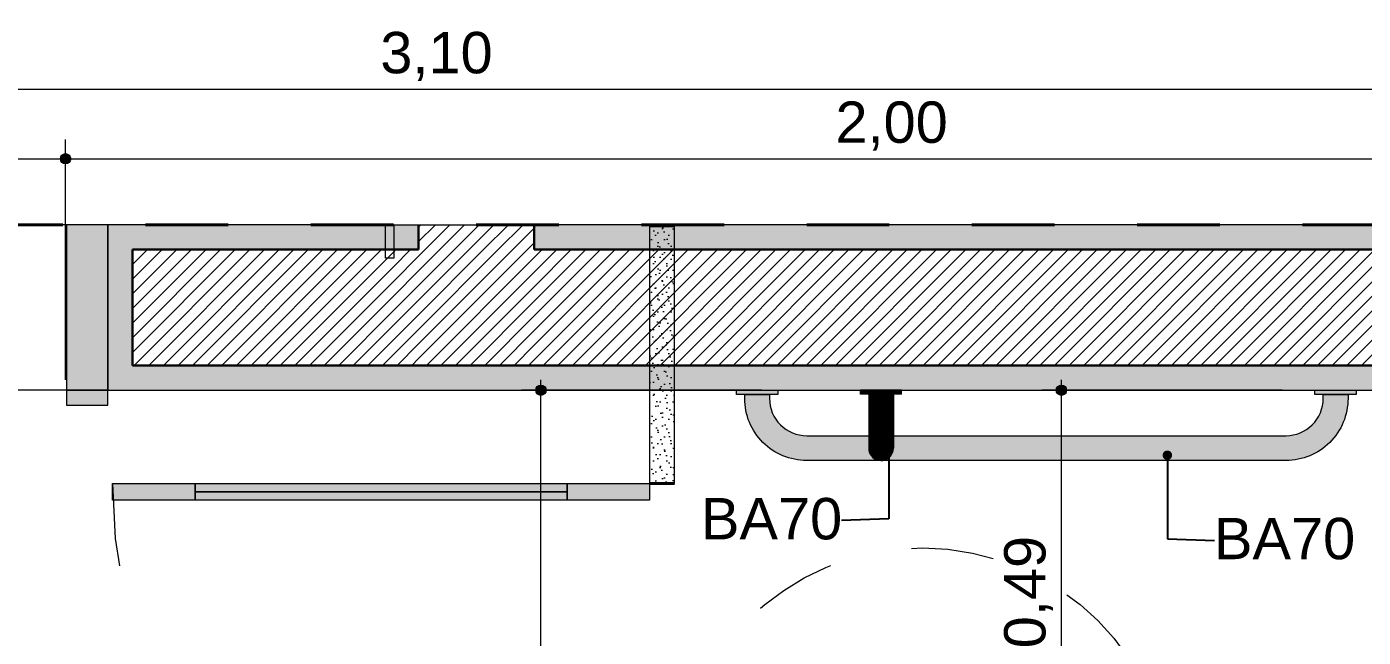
# Model space of a CAD drawing. Header units: metres. Extents: x -1.9 to 95.3, y -2.2 to 2.5.
# Drawn here: x 23.55 to 25.167, y 1.726 to 2.465 of the extents above; entities that cross this region are included whole.
import ezdxf

# ---------------------------------------------------------------- set-up
doc = ezdxf.new("R2010")
doc.units = ezdxf.units.M
doc.header["$MEASUREMENT"] = 0
doc.linetypes.add('Dashed', pattern=[0.035, 0.0225, -0.0125])
doc.linetypes.add('Hidden Line (2)', pattern=[0.097806, 0.070556, -0.02725])
for name, color, linetype, lineweight in [('0_Caneta_No__1', 7, 'Continuous', 40), ('NOTAS-DETALHAMENTO.EXEC_Caneta_No__1', 7, 'Continuous', 40), ('NOTAS-DETALHAMENTO.EXEC_Caneta_No__241', 7, 'Continuous', 13), ('PAREDE CONSTRUIR_Caneta_No__10', 7, 'Continuous', 5), ('PAREDE CONSTRUIR_Caneta_No__241', 7, 'Continuous', 13), ('PAREDE CONSTRUIR_Caneta_No__255', 255, 'Continuous', 0), ('PAREDE CONSTRUIR_Caneta_No__3', 7, 'Continuous', 30), ('PAREDE CONSTRUIR_Caneta_No__91', 255, 'Continuous', 0), ('PAREDE CONSTRUIR_Caneta_No__98', 7, 'Continuous', 0), ('PAREDE.ARQ_Caneta_No__1', 7, 'Continuous', 40), ('PAREDE.ARQ_Caneta_No__241', 7, 'Continuous', 13), ('PAREDE.ARQ_Caneta_No__255', 255, 'Continuous', 0)]:
    doc.layers.add(name, color=color, linetype=linetype, lineweight=lineweight)
for name, color, linetype, lineweight, true_color in [('0_Caneta_No__167', 7, 'Continuous', 0, 0x0035d5), ('0_Caneta_No__25', 7, 'Continuous', 13, 0x982312), ('LOUCAS-METAIS.ARQ_Caneta_No__18', 7, 'Continuous', 0, 0xdfdfdf), ('LOUCAS-METAIS.ARQ_Caneta_No__96', 7, 'Continuous', 0, 0xb6b6b6), ('PAREDE CONSTRUIR_Caneta_No__9', 7, 'Continuous', 9, 0x020202), ('PAREDE CONSTRUIR_Caneta_No__97', 7, 'Continuous', 13, 0x6b6b6b), ('PAREDE.ARQ_Caneta_No__9', 7, 'Continuous', 9, 0x020202), ('PAREDE.ARQ_Caneta_No__97', 7, 'Continuous', 13, 0x6b6b6b)]:
    doc.layers.add(name, color=color, linetype=linetype, lineweight=lineweight, true_color=true_color)
doc.styles.add('GENERATED_STYLE_1', font='arial.ttf')
doc.dimstyles.new('GENERATED_STYLE__1', dxfattribs={"dimtxt": 0.05, "dimasz": 0.02375, "dimexe": 0.18, "dimexo": 0.267183, "dimgap": 0, "dimtad": 1, "dimtih": 1, "dimtoh": 1, "dimzin": 0, "dimdsep": 46, "dimtxsty": 'GENERATED_STYLE_1', "dimblk": 'ARROWHEAD_11', "dimblk1": 'ARROWHEAD_11', "dimblk2": 'ARROWHEAD_11', "dimcen": 0.09, "dimclrd": 256, "dimclre": 256, "dimclrt": 256, "dimadec": 0, "dimazin": 0, "dimtfac": 1, "dimtdec": 4, "dimtmove": 0, "dimatfit": 3, "dimfxl": 0, "dimtolj": 1, "dimtzin": 0, "dimarcsym": 0})
doc.dimstyles.new('GENERATED_STYLE__2', dxfattribs={"dimtxt": 0.05, "dimasz": 0.02375, "dimexe": 0.18, "dimexo": 0.267183, "dimgap": 0, "dimtad": 1, "dimzin": 0, "dimdsep": 46, "dimtxsty": 'GENERATED_STYLE_1', "dimblk": 'ARROWHEAD_11', "dimblk1": 'ARROWHEAD_11', "dimblk2": 'ARROWHEAD_11', "dimcen": 0.09, "dimclrd": 256, "dimclre": 256, "dimclrt": 256, "dimadec": 0, "dimazin": 0, "dimtfac": 1, "dimtdec": 4, "dimtmove": 0, "dimatfit": 3, "dimfxl": 0, "dimtolj": 1, "dimtzin": 0, "dimarcsym": 0})
doc.dimstyles.new('GENERATED_STYLE__3', dxfattribs={"dimtxt": 0.05, "dimasz": 0.02375, "dimexe": 0.18, "dimexo": 0.267183, "dimgap": 0, "dimtad": 1, "dimzin": 0, "dimdsep": 46, "dimtxsty": 'GENERATED_STYLE_1', "dimblk": 'ARROWHEAD_11', "dimblk1": 'ARROWHEAD_11', "dimblk2": 'ARROWHEAD_11', "dimcen": 0.09, "dimclrd": 256, "dimclre": 256, "dimclrt": 256, "dimadec": 0, "dimazin": 0, "dimtfac": 1, "dimtdec": 4, "dimtmove": 0, "dimatfit": 3, "dimfxl": 0, "dimtolj": 1, "dimtzin": 0, "dimarcsym": 0})
doc.dimstyles.new('GENERATED_STYLE__6', dxfattribs={"dimtxt": 0.18, "dimasz": 0.0228, "dimexe": 0.18, "dimexo": 0.0625, "dimgap": 0, "dimtad": 0, "dimtih": 1, "dimtoh": 1, "dimdec": 4, "dimzin": 0, "dimdsep": 46, "dimcen": 0.09, "dimadec": 0, "dimazin": 0, "dimtfac": 1, "dimtdec": 4, "dimtmove": 0, "dimatfit": 3, "dimldrblk": 'ARROWHEAD_11', "dimfxl": 0, "dimtolj": 1, "dimtzin": 0, "dimarcsym": 0})
pattern_1 = [(45, (24.064489, 7e-15), (-0.008838835, 0.008838835), [])]

# ---------------------------------------------------------------- blocks, each defined once
blk = doc.blocks.new('*D78', base_point=(24.0645, 0))
at = {"layer": '0_Caneta_No__167', "linetype": 'Continuous', "lineweight": 0, "true_color": 0x0035d5}
for points in [[(24.7956, 2.025), (24.7961, 2.0226), (24.7975, 2.0206), (24.7995, 2.0192), (24.8019, 2.0188), (24.8043, 2.0192), (24.8063, 2.0206), (24.8076, 2.0226), (24.8081, 2.025), (24.8076, 2.0274), (24.8063, 2.0294), (24.8043, 2.0308), (24.8019, 2.0313), (24.7995, 2.0308), (24.7975, 2.0294), (24.7961, 2.0274)], [(24.7956, 1.5342), (24.7961, 1.5318), (24.7975, 1.5298), (24.7995, 1.5284), (24.8019, 1.5279), (24.8043, 1.5284), (24.8063, 1.5298), (24.8076, 1.5318), (24.8081, 1.5342), (24.8076, 1.5366), (24.8063, 1.5386), (24.8043, 1.54), (24.8019, 1.5404), (24.7995, 1.54), (24.7975, 1.5386), (24.7961, 1.5366)]]:
    blk.add_hatch(color=162, dxfattribs=at).paths.add_polyline_path(points)
at = {"layer": '0_Caneta_No__167', "color": 162, "linetype": 'Continuous', "lineweight": 0, "true_color": 0x0035d5}
for p, q in [((24.7956, 2.025), (24.7784, 2.025)), ((24.8019, 2.0313), (24.8019, 2.0375)), ((25.0691, 2.025), (24.8081, 2.025)), ((24.8019, 1.5404), (24.8019, 2.0188)), ((24.7956, 1.5342), (24.5347, 1.5342)), ((24.8253, 1.5342), (24.8081, 1.5342))]:
    blk.add_line(p, q, dxfattribs=at)
for centre in [(24.8019, 2.025), (24.8019, 1.5342)]:
    blk.add_circle(centre, 0.00625, dxfattribs=at)
at = {"layer": '0_Caneta_No__167', "color": 162, "lineweight": 0, "true_color": 0x0035d5, "insert": (24.7919, 1.7129), "char_height": 0.05, "attachment_point": 7, "rotation": 90, "style": 'GENERATED_STYLE_1'}
blk.add_mtext('\\A1;{\\pql;\\fArial|b0|i0|c0|p0;\\W1.000000;0,49}', dxfattribs=at)
blk = doc.blocks.new('ARROWHEAD_11')
at = {"color": 0, "linetype": 'Continuous', "lineweight": 0}
blk.add_line((0, 0), (-1, 0), dxfattribs=at)
at = {"color": 0, "linetype": 'Continuous', "lineweight": 0, "const_width": 0.25, "flags": 128}
blk.add_lwpolyline([(-0.125, 0, 1), (0.125, 0, 1)], format="xyb", close=True, dxfattribs=at)
blk = doc.blocks.new('*D85', base_point=(24.0645, 0))
at = {"layer": '0_Caneta_No__25', "linetype": 'Continuous', "lineweight": 13, "true_color": 0x982312}
for points in [[(22.5406, 2.3049), (22.5411, 2.3025), (22.5425, 2.3005), (22.5445, 2.2991), (22.5469, 2.2987), (22.5493, 2.2991), (22.5513, 2.3005), (22.5527, 2.3025), (22.5531, 2.3049), (22.5527, 2.3073), (22.5513, 2.3093), (22.5493, 2.3107), (22.5469, 2.3112), (22.5445, 2.3107), (22.5425, 2.3093), (22.5411, 2.3073)], [(23.5906, 2.3049), (23.5911, 2.3025), (23.5925, 2.3005), (23.5945, 2.2991), (23.5969, 2.2987), (23.5993, 2.2991), (23.6013, 2.3005), (23.6027, 2.3025), (23.6031, 2.3049), (23.6027, 2.3073), (23.6013, 2.3093), (23.5993, 2.3107), (23.5969, 2.3112), (23.5945, 2.3107), (23.5925, 2.3093), (23.5911, 2.3073)]]:
    blk.add_hatch(color=24, dxfattribs=at).paths.add_polyline_path(points)
at = {"layer": '0_Caneta_No__25', "color": 24, "linetype": 'Continuous', "lineweight": 13, "true_color": 0x982312}
for p, q in [((22.5469, 2.3112), (22.5469, 2.3284)), ((23.5969, 2.3112), (23.5969, 2.3284)), ((22.5469, 2.0377), (22.5469, 2.2987)), ((22.5531, 2.3049), (23.5906, 2.3049)), ((23.5969, 2.0377), (23.5969, 2.2987))]:
    blk.add_line(p, q, dxfattribs=at)
for centre in [(22.5469, 2.3049), (23.5969, 2.3049)]:
    blk.add_circle(centre, 0.00625, dxfattribs=at)
at = {"layer": '0_Caneta_No__25', "color": 24, "lineweight": 13, "true_color": 0x982312, "insert": (23.0051, 2.3149), "char_height": 0.05, "attachment_point": 7, "style": 'GENERATED_STYLE_1'}
blk.add_mtext('\\A1;{\\pql;\\fArial|b0|i0|c0|p0;\\W1.000000;1,05}', dxfattribs=at)
blk = doc.blocks.new('*D86', base_point=(24.0645, 0))
at = {"layer": '0_Caneta_No__25', "linetype": 'Continuous', "lineweight": 13, "true_color": 0x982312}
for points in [[(23.5906, 2.3049), (23.5911, 2.3025), (23.5925, 2.3005), (23.5945, 2.2991), (23.5969, 2.2987), (23.5993, 2.2991), (23.6013, 2.3005), (23.6027, 2.3025), (23.6031, 2.3049), (23.6027, 2.3073), (23.6013, 2.3093), (23.5993, 2.3107), (23.5969, 2.3112), (23.5945, 2.3107), (23.5925, 2.3093), (23.5911, 2.3073)], [(25.5874, 2.3049), (25.5879, 2.3025), (25.5892, 2.3005), (25.5913, 2.2991), (25.5937, 2.2987), (25.596, 2.2991), (25.5981, 2.3005), (25.5994, 2.3025), (25.5999, 2.3049), (25.5994, 2.3073), (25.5981, 2.3093), (25.596, 2.3107), (25.5937, 2.3112), (25.5913, 2.3107), (25.5892, 2.3093), (25.5879, 2.3073)]]:
    blk.add_hatch(color=24, dxfattribs=at).paths.add_polyline_path(points)
at = {"layer": '0_Caneta_No__25', "color": 24, "linetype": 'Continuous', "lineweight": 13, "true_color": 0x982312}
for p, q in [((23.5969, 2.3112), (23.5969, 2.3284)), ((25.5937, 2.3112), (25.5937, 2.3284)), ((23.5969, 2.0377), (23.5969, 2.2987)), ((23.6031, 2.3049), (25.5874, 2.3049)), ((25.5937, 2.0377), (25.5937, 2.2987)), ((25.5999, 2.3049), (25.6062, 2.3049))]:
    blk.add_line(p, q, dxfattribs=at)
for centre in [(23.5969, 2.3049), (25.5937, 2.3049)]:
    blk.add_circle(centre, 0.00625, dxfattribs=at)
at = {"layer": '0_Caneta_No__25', "color": 24, "lineweight": 13, "true_color": 0x982312, "insert": (24.5285, 2.3149), "char_height": 0.05, "attachment_point": 7, "style": 'GENERATED_STYLE_1'}
blk.add_mtext('\\A1;{\\pql;\\fArial|b0|i0|c0|p0;\\W1.000000;2,00}', dxfattribs=at)
blk = doc.blocks.new('*D87', base_point=(24.0645, 0))
at = {"layer": '0_Caneta_No__25', "linetype": 'Continuous', "lineweight": 13, "true_color": 0x982312}
for points in [[(22.4891, 2.389), (22.4895, 2.3866), (22.4909, 2.3845), (22.4929, 2.3832), (22.4953, 2.3827), (22.4977, 2.3832), (22.4997, 2.3845), (22.5011, 2.3866), (22.5016, 2.389), (22.5011, 2.3913), (22.4997, 2.3934), (22.4977, 2.3947), (22.4953, 2.3952), (22.4929, 2.3947), (22.4909, 2.3934), (22.4895, 2.3913)], [(25.5874, 2.389), (25.5879, 2.3866), (25.5892, 2.3845), (25.5913, 2.3832), (25.5937, 2.3827), (25.596, 2.3832), (25.5981, 2.3845), (25.5994, 2.3866), (25.5999, 2.389), (25.5994, 2.3913), (25.5981, 2.3934), (25.596, 2.3947), (25.5937, 2.3952), (25.5913, 2.3947), (25.5892, 2.3934), (25.5879, 2.3913)]]:
    blk.add_hatch(color=24, dxfattribs=at).paths.add_polyline_path(points)
at = {"layer": '0_Caneta_No__25', "color": 24, "linetype": 'Continuous', "lineweight": 13, "true_color": 0x982312}
for p, q in [((22.4953, 2.3952), (22.4953, 2.4124)), ((25.5937, 2.3952), (25.5937, 2.4124)), ((22.4828, 2.389), (22.4891, 2.389)), ((22.4953, 2.1218), (22.4953, 2.3827)), ((22.5016, 2.389), (25.5874, 2.389)), ((25.5937, 2.1218), (25.5937, 2.3827)), ((25.5999, 2.389), (25.6062, 2.389))]:
    blk.add_line(p, q, dxfattribs=at)
for centre in [(22.4953, 2.389), (25.5937, 2.389)]:
    blk.add_circle(centre, 0.00625, dxfattribs=at)
at = {"layer": '0_Caneta_No__25', "color": 24, "lineweight": 13, "true_color": 0x982312, "insert": (23.9778, 2.399), "char_height": 0.05, "attachment_point": 7, "style": 'GENERATED_STYLE_1'}
blk.add_mtext('\\A1;{\\pql;\\fArial|b0|i0|c0|p0;\\W1.000000;3,10}', dxfattribs=at)
blk = doc.blocks.new('*D93', base_point=(24.0645, 0))
at = {"layer": '0_Caneta_No__25', "linetype": 'Continuous', "lineweight": 13, "true_color": 0x982312}
for points in [[(24.1659, 2.025), (24.1664, 2.0226), (24.1678, 2.0206), (24.1698, 2.0192), (24.1722, 2.0188), (24.1746, 2.0192), (24.1766, 2.0206), (24.178, 2.0226), (24.1784, 2.025), (24.178, 2.0274), (24.1766, 2.0294), (24.1746, 2.0308), (24.1722, 2.0313), (24.1698, 2.0308), (24.1678, 2.0294), (24.1664, 2.0274)], [(24.1659, 1.0373), (24.1664, 1.0349), (24.1678, 1.0329), (24.1698, 1.0315), (24.1722, 1.031), (24.1746, 1.0315), (24.1766, 1.0329), (24.178, 1.0349), (24.1784, 1.0373), (24.178, 1.0397), (24.1766, 1.0417), (24.1746, 1.0431), (24.1722, 1.0435), (24.1698, 1.0431), (24.1678, 1.0417), (24.1664, 1.0397)]]:
    blk.add_hatch(color=24, dxfattribs=at).paths.add_polyline_path(points)
at = {"layer": '0_Caneta_No__25', "color": 24, "linetype": 'Continuous', "lineweight": 13, "true_color": 0x982312}
for p, q in [((24.1659, 2.025), (24.1487, 2.025)), ((24.1722, 2.0313), (24.1722, 2.0375)), ((24.4394, 2.025), (24.1784, 2.025)), ((24.1722, 1.0435), (24.1722, 2.0188)), ((24.1659, 1.0373), (24.1487, 1.0373)), ((24.4394, 1.0373), (24.1784, 1.0373))]:
    blk.add_line(p, q, dxfattribs=at)
for centre in [(24.1722, 2.025), (24.1722, 1.0373)]:
    blk.add_circle(centre, 0.00625, dxfattribs=at)
at = {"layer": '0_Caneta_No__25', "color": 24, "lineweight": 13, "true_color": 0x982312, "insert": (24.1622, 1.4644), "char_height": 0.05, "attachment_point": 7, "rotation": 90, "style": 'GENERATED_STYLE_1'}
blk.add_mtext('\\A1;{\\pql;\\fArial|b0|i0|c0|p0;\\W1.000000;0,99}', dxfattribs=at)

msp = doc.modelspace()

# ---------------------------------------------------------------- hatches: boundary and pattern name
at = {"layer": 'LOUCAS-METAIS.ARQ_Caneta_No__18', "linetype": 'Continuous', "lineweight": 0, "true_color": 0xdfdfdf}
for points in [[(24.4587, 2.025), (24.4087, 2.025), (24.4087, 2.02), (24.4587, 2.02)], [(24.5593, 2.0251), (24.5587, 2.0251), (24.5587, 2.0201), (24.5593, 2.0201)], [(24.562, 2.0201), (24.562, 2.0251), (24.5593, 2.0251), (24.5593, 2.0201)], [(24.5667, 2.0201), (24.5667, 2.0251), (24.562, 2.0251), (24.562, 2.0201)], [(24.5728, 2.0251), (24.5667, 2.0251), (24.5667, 2.0201), (24.5728, 2.0201)], [(24.5799, 2.0201), (24.5799, 2.0251), (24.5728, 2.0251), (24.5728, 2.0201)], [(24.5874, 2.0251), (24.5799, 2.0251), (24.5799, 2.0201), (24.5874, 2.0201)], [(24.5945, 2.0201), (24.5945, 2.0251), (24.5874, 2.0251), (24.5874, 2.0201)], [(24.6007, 2.0251), (24.5945, 2.0251), (24.5945, 2.0201), (24.6007, 2.0201)], [(24.6053, 2.0201), (24.6053, 2.0251), (24.6007, 2.0251), (24.6007, 2.0201)], [(24.608, 2.0201), (24.608, 2.0251), (24.6053, 2.0251), (24.6053, 2.0201)], [(24.6086, 2.0251), (24.608, 2.0251), (24.608, 2.0201), (24.6086, 2.0201)], [(25.1587, 2.025), (25.1087, 2.025), (25.1087, 2.02), (25.1587, 2.02)], [(25.1487, 2.02), (25.1187, 2.02), (25.1187, 2.015, -0.414214), (25.0737, 1.97), (24.4937, 1.97, -0.414214), (24.4487, 2.015), (24.4487, 2.02), (24.4187, 2.02), (24.4187, 2.015, 0.414214), (24.4937, 1.94), (25.0737, 1.94, 0.414214), (25.1487, 2.015)], [(24.5687, 2.0201), (24.5687, 2.0151), (24.5688, 2.0149), (24.5688, 2.0201)], [(24.5688, 2.0149), (24.5687, 2.0151), (24.5687, 2.0018), (24.5688, 2.0012)], [(24.5695, 2.0201), (24.5688, 2.0201), (24.5688, 2.0149), (24.5695, 2.0148)], [(24.5695, 2.0148), (24.5688, 2.0149), (24.5688, 2.0012), (24.5695, 2.0006)], [(24.5705, 2.0201), (24.5695, 2.0201), (24.5695, 2.0148), (24.5705, 2.0146)], [(24.5695, 2.0148), (24.5695, 2.0006), (24.5705, 2.0001), (24.5705, 2.0146)], [(24.572, 2.0201), (24.5705, 2.0201), (24.5705, 2.0146), (24.572, 2.0145)], [(24.5705, 2.0146), (24.5705, 2.0001), (24.572, 1.9996), (24.572, 2.0145)], [(24.5738, 2.0201), (24.572, 2.0201), (24.572, 2.0145), (24.5738, 2.0144)], [(24.5738, 2.0144), (24.572, 2.0145), (24.572, 1.9996), (24.5738, 1.9992)], [(24.5759, 2.0201), (24.5738, 2.0201), (24.5738, 2.0144), (24.5759, 2.0143)], [(24.5738, 2.0144), (24.5738, 1.9992), (24.5759, 1.9988), (24.5759, 2.0143)], [(24.5783, 2.0201), (24.5759, 2.0201), (24.5759, 2.0143), (24.5783, 2.0143)], [(24.5759, 2.0143), (24.5759, 1.9988), (24.5783, 1.9986), (24.5783, 2.0143)], [(24.5808, 2.0142), (24.5808, 2.0201), (24.5783, 2.0201), (24.5783, 2.0143)], [(24.5808, 1.9984), (24.5808, 2.0142), (24.5783, 2.0143), (24.5783, 1.9986)], [(24.5834, 2.0201), (24.5808, 2.0201), (24.5808, 2.0142), (24.5834, 2.0142)], [(24.5808, 2.0142), (24.5808, 1.9984), (24.5834, 1.9983), (24.5834, 2.0142)], [(24.586, 2.0201), (24.5834, 2.0201), (24.5834, 2.0142), (24.586, 2.0142)], [(24.5834, 2.0142), (24.5834, 1.9983), (24.586, 1.9984), (24.586, 2.0142)], [(24.5885, 2.0201), (24.586, 2.0201), (24.586, 2.0142), (24.5885, 2.0143)], [(24.586, 2.0142), (24.586, 1.9984), (24.5885, 1.9985), (24.5885, 2.0143)], [(24.5909, 2.0201), (24.5885, 2.0201), (24.5885, 2.0143), (24.5909, 2.0143)], [(24.5885, 2.0143), (24.5885, 1.9985), (24.5909, 1.9988), (24.5909, 2.0143)], [(24.5931, 2.0144), (24.5931, 2.0201), (24.5909, 2.0201), (24.5909, 2.0143)], [(24.5931, 2.0144), (24.5909, 2.0143), (24.5909, 1.9988), (24.5931, 1.9991)], [(24.595, 2.0201), (24.5931, 2.0201), (24.5931, 2.0144), (24.595, 2.0145)], [(24.5931, 2.0144), (24.5931, 1.9991), (24.595, 1.9995), (24.595, 2.0145)], [(24.5965, 2.0201), (24.595, 2.0201), (24.595, 2.0145), (24.5965, 2.0146)], [(24.595, 2.0145), (24.595, 1.9995), (24.5965, 2), (24.5965, 2.0146)], [(24.5977, 2.0148), (24.5977, 2.0201), (24.5965, 2.0201), (24.5965, 2.0146)], [(24.5977, 2.0005), (24.5977, 2.0148), (24.5965, 2.0146), (24.5965, 2)], [(24.5984, 2.0201), (24.5977, 2.0201), (24.5977, 2.0148), (24.5984, 2.0149)], [(24.5984, 2.0149), (24.5977, 2.0148), (24.5977, 2.0005), (24.5984, 2.0011)], [(24.5987, 2.015), (24.5987, 2.0201), (24.5984, 2.0201), (24.5984, 2.0149)], [(24.5987, 2.015), (24.5984, 2.0149), (24.5984, 2.0011), (24.5987, 2.0016)], [(24.5687, 2.0018), (24.5687, 1.9891), (24.5688, 1.988), (24.5688, 2.0012)], [(24.5695, 2.0006), (24.5688, 2.0012), (24.5688, 1.988), (24.5695, 1.9869)], [(24.5705, 2.0001), (24.5695, 2.0006), (24.5695, 1.9869), (24.5705, 1.9858)], [(24.572, 1.9996), (24.5705, 2.0001), (24.5705, 1.9858), (24.572, 1.9849)], [(24.5738, 1.9992), (24.572, 1.9996), (24.572, 1.9849), (24.5738, 1.9841)], [(24.5738, 1.9992), (24.5738, 1.9841), (24.5759, 1.9834), (24.5759, 1.9988)], [(24.5759, 1.9988), (24.5759, 1.9834), (24.5783, 1.9829), (24.5783, 1.9986)], [(24.5808, 1.9826), (24.5808, 1.9984), (24.5783, 1.9986), (24.5783, 1.9829)], [(24.5808, 1.9984), (24.5808, 1.9826), (24.5834, 1.9825), (24.5834, 1.9983)], [(24.5834, 1.9983), (24.5834, 1.9825), (24.586, 1.9826), (24.586, 1.9984)], [(24.586, 1.9984), (24.586, 1.9826), (24.5885, 1.9828), (24.5885, 1.9985)], [(24.5885, 1.9985), (24.5885, 1.9828), (24.5909, 1.9833), (24.5909, 1.9988)], [(24.5931, 1.9839), (24.5931, 1.9991), (24.5909, 1.9988), (24.5909, 1.9833)], [(24.5931, 1.9991), (24.5931, 1.9839), (24.595, 1.9847), (24.595, 1.9995)], [(24.5965, 2), (24.595, 1.9995), (24.595, 1.9847), (24.5965, 1.9856)], [(24.5977, 2.0005), (24.5965, 2), (24.5965, 1.9856), (24.5977, 1.9867)], [(24.5984, 2.0011), (24.5977, 2.0005), (24.5977, 1.9867), (24.5984, 1.9878)], [(24.5984, 2.0011), (24.5984, 1.9878), (24.5987, 1.9889), (24.5987, 2.0016)], [(24.5688, 1.988), (24.5687, 1.9891), (24.5687, 1.9778), (24.5688, 1.9762)], [(24.5687, 1.9778), (24.5687, 1.9683), (24.5688, 1.9663), (24.5688, 1.9762)], [(24.5695, 1.9746), (24.5695, 1.9869), (24.5688, 1.988), (24.5688, 1.9762)], [(24.5695, 1.9746), (24.5688, 1.9762), (24.5688, 1.9663), (24.5695, 1.9643)], [(24.5695, 1.9869), (24.5695, 1.9746), (24.5705, 1.9731), (24.5705, 1.9858)], [(24.5705, 1.9624), (24.5705, 1.9731), (24.5695, 1.9746), (24.5695, 1.9643)], [(24.572, 1.9849), (24.5705, 1.9858), (24.5705, 1.9731), (24.572, 1.9717)], [(24.572, 1.9717), (24.5705, 1.9731), (24.5705, 1.9624), (24.572, 1.9607)], [(24.5738, 1.9841), (24.572, 1.9849), (24.572, 1.9717), (24.5738, 1.9705)], [(24.5759, 1.9834), (24.5738, 1.9841), (24.5738, 1.9705), (24.5759, 1.9696)], [(24.5783, 1.9829), (24.5759, 1.9834), (24.5759, 1.9696), (24.5783, 1.9689)], [(24.5808, 1.9826), (24.5783, 1.9829), (24.5783, 1.9689), (24.5808, 1.9684)], [(24.5834, 1.9825), (24.5808, 1.9826), (24.5808, 1.9684), (24.5834, 1.9682)], [(24.586, 1.9826), (24.5834, 1.9825), (24.5834, 1.9682), (24.586, 1.9683)], [(24.5885, 1.9687), (24.5885, 1.9828), (24.586, 1.9826), (24.586, 1.9683)], [(24.5909, 1.9833), (24.5885, 1.9828), (24.5885, 1.9687), (24.5909, 1.9694)], [(24.5931, 1.9839), (24.5909, 1.9833), (24.5909, 1.9694), (24.5931, 1.9703)], [(24.595, 1.9847), (24.5931, 1.9839), (24.5931, 1.9703), (24.595, 1.9715)], [(24.5965, 1.9856), (24.595, 1.9847), (24.595, 1.9715), (24.5965, 1.9728)], [(24.5977, 1.9743), (24.5977, 1.9867), (24.5965, 1.9856), (24.5965, 1.9728)], [(24.5977, 1.9743), (24.5965, 1.9728), (24.5965, 1.9621), (24.5977, 1.9639)], [(24.5977, 1.9867), (24.5977, 1.9743), (24.5984, 1.9758), (24.5984, 1.9878)], [(24.5977, 1.9743), (24.5977, 1.9639), (24.5984, 1.9659), (24.5984, 1.9758)], [(24.5987, 1.9775), (24.5987, 1.9889), (24.5984, 1.9878), (24.5984, 1.9758)], [(24.5984, 1.9758), (24.5984, 1.9659), (24.5987, 1.9679), (24.5987, 1.9775)], [(24.5687, 1.9683), (24.5687, 1.9612), (24.5688, 1.9589), (24.5688, 1.9663)], [(24.5688, 1.9589), (24.5687, 1.9612), (24.5687, 1.9568), (24.5688, 1.9543)], [(24.5687, 1.9568), (24.5687, 1.9553), (24.5688, 1.9527), (24.5688, 1.9543)], [(24.5695, 1.9643), (24.5688, 1.9663), (24.5688, 1.9589), (24.5695, 1.9566)], [(24.5695, 1.9566), (24.5688, 1.9589), (24.5688, 1.9543), (24.5695, 1.9518)], [(24.5705, 1.9624), (24.5695, 1.9643), (24.5695, 1.9566), (24.5705, 1.9544)], [(24.572, 1.9524), (24.572, 1.9607), (24.5705, 1.9624), (24.5705, 1.9544)], [(24.5738, 1.9592), (24.5738, 1.9705), (24.572, 1.9717), (24.572, 1.9607)], [(24.5738, 1.9592), (24.572, 1.9607), (24.572, 1.9524), (24.5738, 1.9507)], [(24.5759, 1.9696), (24.5738, 1.9705), (24.5738, 1.9592), (24.5759, 1.958)], [(24.5759, 1.9493), (24.5759, 1.958), (24.5738, 1.9592), (24.5738, 1.9507)], [(24.5783, 1.9689), (24.5759, 1.9696), (24.5759, 1.958), (24.5783, 1.9571)], [(24.5783, 1.9571), (24.5759, 1.958), (24.5759, 1.9493), (24.5783, 1.9483)], [(24.5808, 1.9684), (24.5783, 1.9689), (24.5783, 1.9571), (24.5808, 1.9566)], [(24.5808, 1.9566), (24.5783, 1.9571), (24.5783, 1.9483), (24.5808, 1.9476)], [(24.5834, 1.9563), (24.5834, 1.9682), (24.5808, 1.9684), (24.5808, 1.9566)], [(24.586, 1.9565), (24.586, 1.9683), (24.5834, 1.9682), (24.5834, 1.9563)], [(24.5885, 1.9687), (24.586, 1.9683), (24.586, 1.9565), (24.5885, 1.957)], [(24.5885, 1.9481), (24.5885, 1.957), (24.586, 1.9565), (24.586, 1.9476)], [(24.5909, 1.9694), (24.5885, 1.9687), (24.5885, 1.957), (24.5909, 1.9578)], [(24.5909, 1.9491), (24.5909, 1.9578), (24.5885, 1.957), (24.5885, 1.9481)], [(24.5931, 1.9703), (24.5909, 1.9694), (24.5909, 1.9578), (24.5931, 1.959)], [(24.5931, 1.959), (24.5909, 1.9578), (24.5909, 1.9491), (24.5931, 1.9504)], [(24.595, 1.9604), (24.595, 1.9715), (24.5931, 1.9703), (24.5931, 1.959)], [(24.595, 1.9604), (24.5931, 1.959), (24.5931, 1.9504), (24.595, 1.9521)], [(24.5965, 1.9728), (24.595, 1.9715), (24.595, 1.9604), (24.5965, 1.9621)], [(24.5965, 1.954), (24.5965, 1.9621), (24.595, 1.9604), (24.595, 1.9521)], [(24.5977, 1.9639), (24.5965, 1.9621), (24.5965, 1.954), (24.5977, 1.9561)], [(24.5984, 1.9659), (24.5977, 1.9639), (24.5977, 1.9561), (24.5984, 1.9584)], [(24.5984, 1.9584), (24.5977, 1.9561), (24.5977, 1.9513), (24.5984, 1.9537)], [(24.5984, 1.9659), (24.5984, 1.9584), (24.5987, 1.9608), (24.5987, 1.9679)], [(24.5987, 1.9563), (24.5987, 1.9608), (24.5984, 1.9584), (24.5984, 1.9537)], [(24.5695, 1.9502), (24.5695, 1.9518), (24.5688, 1.9543), (24.5688, 1.9527)], [(24.5705, 1.9544), (24.5695, 1.9566), (24.5695, 1.9518), (24.5705, 1.9494)], [(24.5695, 1.9518), (24.5695, 1.9502), (24.5705, 1.9478), (24.5705, 1.9494)], [(24.572, 1.9473), (24.572, 1.9524), (24.5705, 1.9544), (24.5705, 1.9494)], [(24.5705, 1.9494), (24.5705, 1.9478), (24.572, 1.9456), (24.572, 1.9473)], [(24.5738, 1.9507), (24.572, 1.9524), (24.572, 1.9473), (24.5738, 1.9454)], [(24.5738, 1.9437), (24.5738, 1.9454), (24.572, 1.9473), (24.572, 1.9456)], [(24.5759, 1.9439), (24.5759, 1.9493), (24.5738, 1.9507), (24.5738, 1.9454)], [(24.5738, 1.9454), (24.5738, 1.9437), (24.5759, 1.9422), (24.5759, 1.9439)], [(24.5783, 1.9428), (24.5783, 1.9483), (24.5759, 1.9493), (24.5759, 1.9439)], [(24.5759, 1.9439), (24.5759, 1.9422), (24.5783, 1.941), (24.5783, 1.9428)], [(24.5808, 1.9476), (24.5783, 1.9483), (24.5783, 1.9428), (24.5808, 1.9421)], [(24.5808, 1.9421), (24.5783, 1.9428), (24.5783, 1.941), (24.5808, 1.9403)], [(24.5834, 1.9563), (24.5808, 1.9566), (24.5808, 1.9476), (24.5834, 1.9474)], [(24.5834, 1.9474), (24.5808, 1.9476), (24.5808, 1.9421), (24.5834, 1.9418)], [(24.5808, 1.9421), (24.5808, 1.9403), (24.5834, 1.9401), (24.5834, 1.9418)], [(24.586, 1.9476), (24.586, 1.9565), (24.5834, 1.9563), (24.5834, 1.9474)], [(24.586, 1.942), (24.586, 1.9476), (24.5834, 1.9474), (24.5834, 1.9418)], [(24.5834, 1.9418), (24.5834, 1.9401), (24.586, 1.9402), (24.586, 1.942)], [(24.5885, 1.9426), (24.5885, 1.9481), (24.586, 1.9476), (24.586, 1.942)], [(24.586, 1.942), (24.586, 1.9402), (24.5885, 1.9409), (24.5885, 1.9426)], [(24.5909, 1.9437), (24.5909, 1.9491), (24.5885, 1.9481), (24.5885, 1.9426)], [(24.5885, 1.9426), (24.5885, 1.9409), (24.5909, 1.9419), (24.5909, 1.9437)], [(24.5931, 1.9504), (24.5909, 1.9491), (24.5909, 1.9437), (24.5931, 1.9451)], [(24.5931, 1.9451), (24.5909, 1.9437), (24.5909, 1.9419), (24.5931, 1.9434)], [(24.595, 1.9521), (24.5931, 1.9504), (24.5931, 1.9451), (24.595, 1.9469)], [(24.5931, 1.9451), (24.5931, 1.9434), (24.595, 1.9452), (24.595, 1.9469)], [(24.5965, 1.954), (24.595, 1.9521), (24.595, 1.9469), (24.5965, 1.949)], [(24.595, 1.9469), (24.595, 1.9452), (24.5965, 1.9473), (24.5965, 1.949)], [(24.5977, 1.9561), (24.5965, 1.954), (24.5965, 1.949), (24.5977, 1.9513)], [(24.5977, 1.9497), (24.5977, 1.9513), (24.5965, 1.949), (24.5965, 1.9473)], [(24.5977, 1.9513), (24.5977, 1.9497), (24.5984, 1.9522), (24.5984, 1.9537)], [(24.5984, 1.9537), (24.5984, 1.9522), (24.5987, 1.9548), (24.5987, 1.9563)]]:
    msp.add_hatch(color=254, dxfattribs=at).paths.add_polyline_path(points)
at = {"layer": 'PAREDE CONSTRUIR_Caneta_No__241', "linetype": 'Continuous', "lineweight": 13}
h = msp.add_hatch(dxfattribs=at)
h.set_pattern_fill('common_brick_0006', style=0, pattern_type=2)
h.set_pattern_definition(pattern_1)
h.paths.add_polyline_path([(24.0241, 2.225), (24.0241, 2.195), (24.1641, 2.195), (24.1641, 2.225)])
h = msp.add_hatch(dxfattribs=at)
h.set_pattern_fill('common_brick_0006', style=0, pattern_type=2)
h.set_pattern_definition(pattern_1)
h.paths.add_polyline_path([(23.6781, 2.195), (23.6781, 2.055), (23.9941, 2.055), (23.9941, 2.195)])
h = msp.add_hatch(dxfattribs=at)
h.set_pattern_fill('common_brick_0006', style=0, pattern_type=2)
h.set_pattern_definition(pattern_1)
h.paths.add_polyline_path([(24.0241, 2.195), (23.9941, 2.195), (23.9941, 2.055), (24.0241, 2.055)])
h = msp.add_hatch(dxfattribs=at)
h.set_pattern_fill('common_brick_0006', style=0, pattern_type=2)
h.set_pattern_definition(pattern_1)
h.paths.add_polyline_path([(24.0241, 2.055), (24.1641, 2.055), (24.1641, 2.195), (24.0241, 2.195)])
h = msp.add_hatch(dxfattribs=at)
h.set_pattern_fill('common_brick_0006', style=0, pattern_type=2)
h.set_pattern_definition(pattern_1)
h.paths.add_polyline_path([(24.1641, 2.055), (25.6237, 2.055), (25.6237, 2.195), (24.1641, 2.195)])
at = {"layer": 'PAREDE CONSTRUIR_Caneta_No__255', "linetype": 'Continuous', "lineweight": 0}
for points in [[(24.0441, 2.225), (23.9936, 2.225), (23.9941, 2.2245), (24.0441, 2.2245)], [(24.0441, 2.2245), (24.1041, 2.2245), (24.1041, 2.225), (24.0441, 2.225)]]:
    msp.add_hatch(color=255, dxfattribs=at).paths.add_polyline_path(points)
at = {"layer": 'PAREDE CONSTRUIR_Caneta_No__91', "linetype": 'Continuous', "lineweight": 0}
for points in [[(23.6481, 2.225), (23.5981, 2.225), (23.5981, 2.025), (23.6481, 2.025)], [(23.9941, 2.225), (23.6481, 2.225), (23.6781, 2.195), (23.9941, 2.195)], [(23.6481, 2.055), (23.6781, 2.055), (23.6781, 2.195), (23.6481, 2.225)], [(23.9941, 2.225), (23.9941, 2.195), (24.0241, 2.195), (24.0241, 2.225)], [(24.1041, 2.2245), (24.1641, 2.2245), (24.1941, 2.2245), (24.1941, 2.225), (24.1041, 2.225)], [(24.1641, 2.225), (24.1641, 2.195), (24.1941, 2.195), (24.1941, 2.225)], [(24.1941, 2.225), (24.1941, 2.195), (25.7637, 2.195), (25.7637, 2.225)], [(23.6481, 2.055), (23.6481, 2.025), (23.9941, 2.025), (23.9941, 2.055)], [(25.5937, 2.055), (23.9941, 2.055), (23.9941, 2.025), (25.5937, 2.025)], [(23.5981, 2.007), (23.6481, 2.007), (23.6481, 2.025), (23.5981, 2.025)]]:
    msp.add_hatch(color=255, dxfattribs=at).paths.add_polyline_path(points)
at = {"layer": 'PAREDE.ARQ_Caneta_No__255', "linetype": 'Continuous', "lineweight": 0}
for points in [[(23.6537, 1.912), (23.6537, 1.892), (23.7537, 1.892), (23.7537, 1.912)], [(23.7537, 1.912), (23.7537, 1.902), (24.2037, 1.902), (24.2037, 1.912)], [(24.3037, 1.892), (24.3037, 1.912), (24.2037, 1.912), (24.2037, 1.892)], [(23.7537, 1.902), (23.7537, 1.892), (24.2037, 1.892), (24.2037, 1.902)]]:
    msp.add_hatch(color=255, dxfattribs=at).paths.add_polyline_path(points)
at = {"layer": 'PAREDE.ARQ_Caneta_No__97', "linetype": 'Continuous', "lineweight": 13, "true_color": 0x6b6b6b}
h = msp.add_hatch(dxfattribs=at)
h.set_pattern_fill('cut_stone_0006', color=251, style=0, pattern_type=2)
h.set_pattern_definition([(45, (24.064489, 0.025), (-0.00795495, 0.00795495), [0, -0.0075, 0, -0.01125]), (110, (24.089489, 0.025), (0.01057154, 0.003847727), [0, -0.0055, 0, -0.0095])])
h.paths.add_polyline_path([(24.3337, 2.224), (24.3037, 2.224), (24.3037, 1.912), (24.3337, 1.912)])

# ---------------------------------------------------------------- linework, layer by layer
at = {"layer": '0_Caneta_No__1', "color": 7, "linetype": 'Dashed', "lineweight": 40}
msp.add_lwpolyline([(22.3953, -2.225), (25.7937, -2.225), (25.7937, 2.225), (22.3953, 2.225)], close=True, dxfattribs=at)
at = {"layer": 'LOUCAS-METAIS.ARQ_Caneta_No__96', "color": 253, "linetype": 'Continuous', "lineweight": 0, "true_color": 0xb6b6b6}
for p, q in [((24.5593, 2.0251), (24.5587, 2.0251)), ((24.5587, 2.0201), (24.5587, 2.0251)), ((24.562, 2.0251), (24.5593, 2.0251)), ((24.5667, 2.0251), (24.562, 2.0251)), ((24.5728, 2.0251), (24.5667, 2.0251)), ((24.5799, 2.0251), (24.5728, 2.0251)), ((24.5874, 2.0251), (24.5799, 2.0251)), ((24.5945, 2.0251), (24.5874, 2.0251)), ((24.6007, 2.0251), (24.5945, 2.0251)), ((24.6053, 2.0251), (24.6007, 2.0251)), ((24.608, 2.0251), (24.6053, 2.0251)), ((24.6086, 2.0251), (24.608, 2.0251)), ((24.6086, 2.0201), (24.6086, 2.0251)), ((24.5593, 2.0201), (24.5587, 2.0201)), ((24.562, 2.0201), (24.5593, 2.0201)), ((24.5667, 2.0201), (24.562, 2.0201)), ((24.5728, 2.0201), (24.5667, 2.0201)), ((24.5687, 2.0201), (24.5687, 2.0151)), ((24.5687, 2.0151), (24.5687, 2.0018)), ((24.5799, 2.0201), (24.5728, 2.0201)), ((24.5874, 2.0201), (24.5799, 2.0201)), ((24.5945, 2.0201), (24.5874, 2.0201)), ((24.6007, 2.0201), (24.5945, 2.0201)), ((24.5987, 2.0201), (24.5987, 2.015)), ((24.5987, 2.015), (24.5987, 2.0016)), ((24.6053, 2.0201), (24.6007, 2.0201)), ((24.608, 2.0201), (24.6053, 2.0201)), ((24.6086, 2.0201), (24.608, 2.0201)), ((24.5687, 2.0018), (24.5687, 1.9891)), ((24.5987, 2.0016), (24.5987, 1.9889)), ((24.5687, 1.9891), (24.5687, 1.9778)), ((24.5687, 1.9778), (24.5687, 1.9683)), ((24.5987, 1.9889), (24.5987, 1.9775)), ((24.5987, 1.9775), (24.5987, 1.9679)), ((24.5687, 1.9683), (24.5687, 1.9612)), ((24.5687, 1.9612), (24.5687, 1.9568)), ((24.5687, 1.9568), (24.5687, 1.9553)), ((24.5987, 1.9679), (24.5987, 1.9608)), ((24.5987, 1.9608), (24.5987, 1.9563)), ((24.5687, 1.9553), (24.5688, 1.9527)), ((24.5688, 1.9527), (24.5695, 1.9502)), ((24.5695, 1.9502), (24.5705, 1.9478)), ((24.5705, 1.9478), (24.572, 1.9456)), ((24.572, 1.9456), (24.5738, 1.9437)), ((24.5738, 1.9437), (24.5759, 1.9422)), ((24.5759, 1.9422), (24.5783, 1.941)), ((24.5783, 1.941), (24.5808, 1.9403)), ((24.586, 1.9402), (24.5885, 1.9409)), ((24.5885, 1.9409), (24.5909, 1.9419)), ((24.5909, 1.9419), (24.5931, 1.9434)), ((24.5931, 1.9434), (24.595, 1.9452)), ((24.595, 1.9452), (24.5965, 1.9473)), ((24.5965, 1.9473), (24.5977, 1.9497)), ((24.5977, 1.9497), (24.5984, 1.9522)), ((24.5984, 1.9522), (24.5987, 1.9548)), ((24.5987, 1.9563), (24.5987, 1.9548)), ((24.5808, 1.9403), (24.5834, 1.9401)), ((24.5834, 1.9401), (24.586, 1.9402))]:
    msp.add_line(p, q, dxfattribs=at)
for points in [[(24.4587, 2.025), (24.4587, 2.02), (24.4087, 2.02), (24.4087, 2.025)], [(25.1587, 2.025), (25.1587, 2.02), (25.1087, 2.02), (25.1087, 2.025)]]:
    msp.add_lwpolyline(points, close=True, dxfattribs=at)
msp.add_lwpolyline([(25.1487, 2.02), (25.1487, 2.015, -0.414214), (25.0737, 1.94), (24.4937, 1.94, -0.414214), (24.4187, 2.015), (24.4187, 2.02), (24.4487, 2.02), (24.4487, 2.015, 0.414214), (24.4937, 1.97), (25.0737, 1.97, 0.414214), (25.1187, 2.015), (25.1187, 2.02)], format="xyb", close=True, dxfattribs=at)
at = {"layer": 'LOUCAS-METAIS.ARQ_Caneta_No__96', "color": 253, "linetype": 'Hidden Line (2)', "lineweight": 0, "true_color": 0xb6b6b6}
msp.add_circle((24.6337, 1.5342), 0.3, dxfattribs=at)
at = {"layer": 'PAREDE CONSTRUIR_Caneta_No__10', "color": 7, "linetype": 'Continuous', "lineweight": 5}
for p, q in [((23.9841, 2.1845), (23.9841, 2.225)), ((23.9941, 2.2245), (23.9941, 2.225)), ((23.9941, 2.225), (23.9941, 2.1845)), ((24.0441, 2.2245), (23.9941, 2.2245)), ((24.0441, 2.225), (24.0441, 2.2245)), ((23.9941, 2.1845), (23.9841, 2.1845))]:
    msp.add_line(p, q, dxfattribs=at)
at = {"layer": 'PAREDE CONSTRUIR_Caneta_No__241', "color": 7, "linetype": 'Continuous', "lineweight": 13}
for p, q in [((23.6481, 2.225), (23.6481, 2.195)), ((23.6481, 2.225), (23.6481, 2.195)), ((23.6481, 2.225), (23.6481, 2.195)), ((23.6481, 2.225), (23.6481, 2.195)), ((23.6481, 2.225), (23.6481, 2.195)), ((23.6481, 2.225), (23.6481, 2.195)), ((23.9941, 2.2245), (23.9941, 2.1845)), ((24.0241, 2.2245), (23.9941, 2.2245)), ((24.0241, 2.2245), (23.9941, 2.2245)), ((23.9941, 2.2245), (23.9941, 2.1845)), ((24.0441, 2.2245), (24.0241, 2.2245)), ((24.0441, 2.2245), (24.0241, 2.2245)), ((24.1041, 2.2245), (24.0441, 2.2245)), ((24.1041, 2.2245), (24.0441, 2.2245)), ((24.1041, 2.2245), (24.1041, 2.225)), ((24.1941, 2.2245), (24.1941, 2.225)), ((24.1941, 2.2245), (24.1941, 2.225)), ((23.6481, 2.195), (23.6481, 2.055)), ((23.6481, 2.195), (23.6481, 2.055)), ((23.6481, 2.195), (23.6481, 2.055)), ((23.6481, 2.195), (23.6481, 2.055)), ((23.6481, 2.195), (23.6481, 2.055)), ((23.6481, 2.195), (23.6481, 2.055)), ((23.6481, 2.055), (23.6481, 2.025)), ((23.6481, 2.055), (23.6481, 2.025)), ((23.6481, 2.055), (23.6481, 2.025))]:
    msp.add_line(p, q, dxfattribs=at)
for points in [[(23.9941, 2.225), (23.6481, 2.225)], [(25.7637, 2.225), (24.1941, 2.225)], [(23.6481, 2.025), (23.9941, 2.025)], [(23.9941, 2.025), (25.5937, 2.025)]]:
    msp.add_lwpolyline(points, dxfattribs=at)
at = {"layer": 'PAREDE CONSTRUIR_Caneta_No__3', "color": 7, "linetype": 'Continuous', "lineweight": 30}
for p, q in [((24.0241, 2.225), (24.0241, 2.195)), ((24.0241, 2.225), (24.0241, 2.195)), ((24.1641, 2.2245), (24.1041, 2.2245)), ((24.1641, 2.195), (24.1641, 2.225)), ((24.1641, 2.195), (24.1641, 2.225)), ((23.9941, 2.195), (23.6781, 2.195)), ((23.6781, 2.195), (23.6781, 2.055)), ((24.0241, 2.195), (23.9941, 2.195)), ((25.6237, 2.195), (24.1641, 2.195)), ((23.6781, 2.055), (23.9941, 2.055)), ((23.9941, 2.055), (24.0241, 2.055)), ((24.0241, 2.055), (24.1641, 2.055)), ((24.1641, 2.055), (25.5937, 2.055))]:
    msp.add_line(p, q, dxfattribs=at)
at = {"layer": 'PAREDE CONSTRUIR_Caneta_No__9', "color": 18, "linetype": 'Dashed', "lineweight": 9, "true_color": 0x020202}
msp.add_line((23.9941, 2.225), (23.9941, 2.2245), dxfattribs=at)
at = {"layer": 'PAREDE CONSTRUIR_Caneta_No__9', "color": 18, "linetype": 'Continuous', "lineweight": 9, "true_color": 0x020202}
for p, q in [((24.0441, 2.2245), (24.0441, 2.225)), ((24.1041, 2.225), (24.1041, 2.2245))]:
    msp.add_line(p, q, dxfattribs=at)
at = {"layer": 'PAREDE CONSTRUIR_Caneta_No__97', "color": 251, "linetype": 'Continuous', "lineweight": 13, "true_color": 0x6b6b6b}
for p, q in [((23.6481, 2.225), (22.5981, 2.225)), ((23.6481, 2.025), (22.5981, 2.025))]:
    msp.add_line(p, q, dxfattribs=at)
at = {"layer": 'PAREDE CONSTRUIR_Caneta_No__98', "color": 7, "linetype": 'Continuous', "lineweight": 0}
for p, q in [((23.5981, 2.225), (23.5981, 2.025)), ((23.6481, 2.225), (23.5981, 2.225)), ((23.6481, 2.025), (23.6481, 2.225)), ((23.5981, 2.025), (23.6481, 2.025)), ((23.6481, 2.025), (23.5981, 2.025)), ((23.5981, 2.025), (23.5981, 2.007)), ((23.6481, 2.007), (23.6481, 2.025)), ((23.5981, 2.007), (23.6481, 2.007))]:
    msp.add_line(p, q, dxfattribs=at)
at = {"layer": 'PAREDE.ARQ_Caneta_No__1', "color": 7, "linetype": 'Continuous', "lineweight": 40}
msp.add_line((24.3337, 1.912), (24.3037, 1.912), dxfattribs=at)
msp.add_line((24.3337, 1.912), (24.3037, 1.912), dxfattribs=at)
msp.add_line((24.3337, 1.912), (24.3037, 1.912), dxfattribs=at)
msp.add_lwpolyline([(24.3337, 2.224), (24.3037, 2.224)], dxfattribs=at)
at = {"layer": 'PAREDE.ARQ_Caneta_No__241', "color": 7, "linetype": 'Continuous', "lineweight": 13}
for points in [[(24.3037, 2.224), (24.3037, 1.912)], [(24.3337, 1.912), (24.3337, 2.224)]]:
    msp.add_lwpolyline(points, dxfattribs=at)
at = {"layer": 'PAREDE.ARQ_Caneta_No__9', "color": 18, "linetype": 'Continuous', "lineweight": 9, "true_color": 0x020202}
for p, q in [((23.6537, 1.912), (23.7537, 1.912)), ((23.6537, 1.892), (23.6537, 1.912)), ((23.7537, 1.912), (23.7537, 1.892)), ((24.2037, 1.892), (24.2037, 1.912)), ((24.2037, 1.912), (24.3037, 1.912)), ((24.3037, 1.912), (24.3037, 1.892)), ((23.7537, 1.902), (24.2037, 1.902)), ((23.7537, 1.892), (23.6537, 1.892)), ((24.3037, 1.892), (24.2037, 1.892))]:
    msp.add_line(p, q, dxfattribs=at)
for points in [[(23.7537, 1.912), (24.2037, 1.912), (24.2037, 1.902), (23.7537, 1.902)], [(23.7537, 1.902), (24.2037, 1.902), (24.2037, 1.892), (23.7537, 1.892)]]:
    msp.add_lwpolyline(points, close=True, dxfattribs=at)
at = {"layer": 'PAREDE.ARQ_Caneta_No__97', "color": 251, "linetype": 'Dashed', "lineweight": 13, "true_color": 0x6b6b6b}
msp.add_arc((24.3037, 1.912), 0.65, 180, 270, dxfattribs=at)

# ---------------------------------------------------------------- texts
at = {"layer": 'NOTAS-DETALHAMENTO.EXEC_Caneta_No__1', "color": 7, "linetype": 'Continuous', "lineweight": 40, "char_height": 0.05, "style": 'GENERATED_STYLE_1'}
for s, insert, attachment_point, rotation in [('\\A1;{\\pql;\\fArial|b0|i0|c0|p0;\\W1.000000;BA70}', (24.3658, 1.8693), 4, 0.0004), ('\\A1;{\\pqr;\\fArial|b0|i0|c0|p0;\\W1.000000;BA70}', (25.1574, 1.8453), 6, 359.9996)]:
    msp.add_mtext(s, dxfattribs=dict(at, insert=insert, attachment_point=attachment_point, rotation=rotation))

# ---------------------------------------------------------------- dimensions: what is measured, and where the dimension line sits
at = {"color": 24, "linetype": 'Continuous', "lineweight": 13, "true_color": 0x982312}
for base, p1, p2, picture, middle in [((25.5937, 2.389), (22.4953, 2.025), (25.5937, 2.025), '*D87', (24.0425, 2.424)), ((23.5969, 2.3049), (22.5469, 2.195), (23.5969, 2.21), '*D85', (23.0699, 2.3399)), ((25.5937, 2.3049), (23.5969, 2.21), (25.5937, 2.025), '*D86', (24.5933, 2.3399))]:
    dim = msp.add_linear_dim(base=base, p1=p1, p2=p2, dimstyle='GENERATED_STYLE__1', dxfattribs=at)
    dim.commit()
    dim.dimension.update_dxf_attribs({"geometry": picture, "text_midpoint": middle, "dimtype": 160})
dim = msp.add_linear_dim(base=(24.1722, 2.025), p1=(24.3437, 1.0373), p2=(24.3437, 2.025), angle=90, dimstyle='GENERATED_STYLE__2', dxfattribs=at)
dim.commit()
dim.dimension.update_dxf_attribs({"geometry": '*D93', "text_midpoint": (24.1372, 1.5291), "dimtype": 160, "text_rotation": 90})
at = {"color": 162, "linetype": 'Continuous', "lineweight": 0, "true_color": 0x0035d5}
dim = msp.add_linear_dim(base=(24.8019, 2.025), p1=(24.6442, 1.5342), p2=(24.8252, 2.025), angle=90, dimstyle='GENERATED_STYLE__3', dxfattribs=at)
dim.commit()
dim.dimension.update_dxf_attribs({"geometry": '*D78', "text_midpoint": (24.7669, 1.7776), "dimtype": 160, "text_rotation": 90})

# ---------------------------------------------------------------- leaders
at = {"layer": 'NOTAS-DETALHAMENTO.EXEC_Caneta_No__241', "color": 7, "linetype": 'Continuous', "lineweight": 13, "annotation_type": 0, "has_hookline": 1, "text_width": 0.1623}
for points, hookline_direction, horizontal_direction in [([(24.5931, 1.9703), (24.5931, 1.8693), (24.536, 1.8673)], 1, (1, 7e-06, 0)), ([(24.9301, 1.9464), (24.9301, 1.8453), (24.9872, 1.8434)], 0, (1, -7e-06, 0))]:
    msp.add_leader(points, dimstyle='GENERATED_STYLE__6', dxfattribs=dict(at, hookline_direction=hookline_direction, horizontal_direction=horizontal_direction))

doc.saveas('drawing.dxf')
